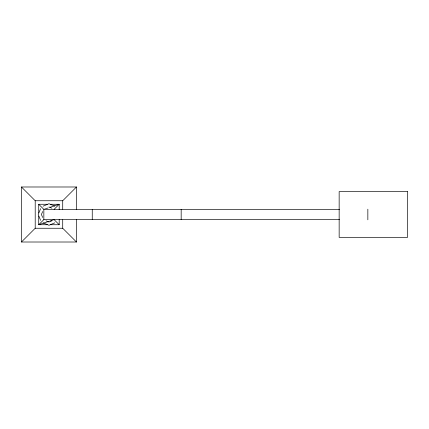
<?xml version="1.0" encoding="UTF-8"?>
<svg xmlns="http://www.w3.org/2000/svg" width="429" height="429" viewBox="0 0 429 429"><rect width="100%" height="100%" fill="white"/><g stroke="black" fill="none" stroke-linecap="round" stroke-linejoin="round"><path stroke-width="0.64" d="M40.621 208.644L38.197 214.5L40.621 220.356M42.653 211.54L41.425 214.5L42.653 217.46M76.469 219.471L76.469 242.01L21.45 242.01L35.205 228.255L35.205 200.745L21.45 186.99L76.469 186.99L76.469 209.529M47.308 204.268L38.728 204.268L43.844 209.384L43.844 219.616L38.728 224.732L47.308 224.732M54.075 209.384L59.191 204.268L50.611 204.268M35.205 200.745L62.714 200.745L76.469 186.99M43.104 206.161L48.96 203.737L54.815 206.161M51.92 220.812L48.96 222.034L46 220.812M54.815 222.839L48.96 225.263L43.104 222.839M48.145 207.952L43.844 209.384L339.5 209.384M49.984 207.336L59.191 204.268L59.191 209.55M48.552 221.455L38.728 224.732L38.728 216.152M49.78 221.048L54.075 219.616L59.191 224.732L50.611 224.732M43.844 219.616L339.5 219.616M35.205 228.255L62.714 228.255L76.469 242.01M48.96 206.966L51.92 208.188M367.846 209.191L367.846 219.809M181.167 209.384L181.167 219.616M92.251 209.384L92.251 219.616M62.714 200.745L62.714 209.261M62.714 219.739L62.714 228.255M59.191 219.45L59.191 224.732M38.728 204.268L38.728 212.848M21.45 186.99L21.45 242.01M407.55 191.624L339.151 191.624L339.151 237.376L407.55 237.376L407.55 191.624"/></g></svg>
